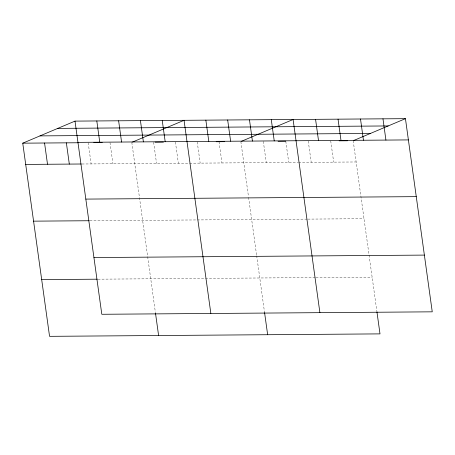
<?xml version="1.0" encoding="UTF-8"?>
<svg xmlns="http://www.w3.org/2000/svg" width="455" height="455" viewBox="0 0 455 455"><rect width="100%" height="100%" fill="white"/><g stroke="black" fill="none" stroke-linecap="round" stroke-linejoin="round"><path stroke-width="0.34" stroke-dasharray="2.27 1.71" d="M81.98 163.999L188.916 163.208M189.621 163.203L297.86 162.401M298.56 162.395L356.14 161.969M89.851 220.732L307.136 219.122M307.836 219.117L364.011 218.701M97.962 279.182L315.247 277.573M315.946 277.567L372.122 277.152M353.194 140.72L376.831 311.049M330.722 140.885L333.669 162.134M308.251 141.05L311.203 162.298M285.78 141.221L288.732 162.463M263.314 141.386L266.26 162.634M240.843 141.55L248.493 196.702M248.589 197.39L256.586 255.022M256.683 255.716L264.571 312.579M219.031 141.715L221.983 162.964M197.225 141.875L200.172 163.123M175.414 142.04L178.36 163.282M153.608 142.199L156.554 163.447M131.796 142.358L155.434 312.693M109.985 142.523L112.937 163.772M88.179 142.682L91.125 163.931"/><path stroke-width="0.68" d="M376.922 311.743L379.999 333.885L49.555 336.336L22.75 143.171L75.001 121.115L405.445 118.664L432.25 311.829L101.806 314.28L75.001 121.115M132.433 142.091L184.048 120.308L210.853 313.472M241.48 141.283L293.094 119.5L319.899 312.665M353.831 140.447L405.445 118.664M57.762 128.395L388.2 125.944M39.994 135.891L370.438 133.44M77.953 142.364L408.397 139.912M22.75 143.171L78.328 142.756M93.804 142.643L102.25 142.58M155.013 142.188L163.453 142.125M216.216 141.732L224.662 141.67M278.056 141.278L285.78 141.221M339.151 140.822L347.575 140.76M25.696 164.42L81.274 164.005M85.824 199.097L416.268 196.645M33.573 221.153L89.152 220.738M93.935 257.547L424.378 255.096M41.684 279.603L97.262 279.188M382.974 118.829L385.925 140.077M360.508 119L363.454 140.248M338.037 119.165L340.983 140.413M315.565 119.329L318.511 140.578M271.288 119.659L274.234 140.908M249.476 119.824L252.428 141.073M264.571 312.579L267.648 334.715M227.671 119.984L230.617 141.232M205.859 120.143L208.805 141.391M162.242 120.467L165.188 141.715M140.43 120.632L143.382 141.88M155.53 313.387L158.602 335.528M118.624 120.791L121.57 142.04M96.813 120.956L99.759 142.205M66.367 142.847L69.319 164.096M44.562 143.006L47.508 164.255"/></g></svg>
